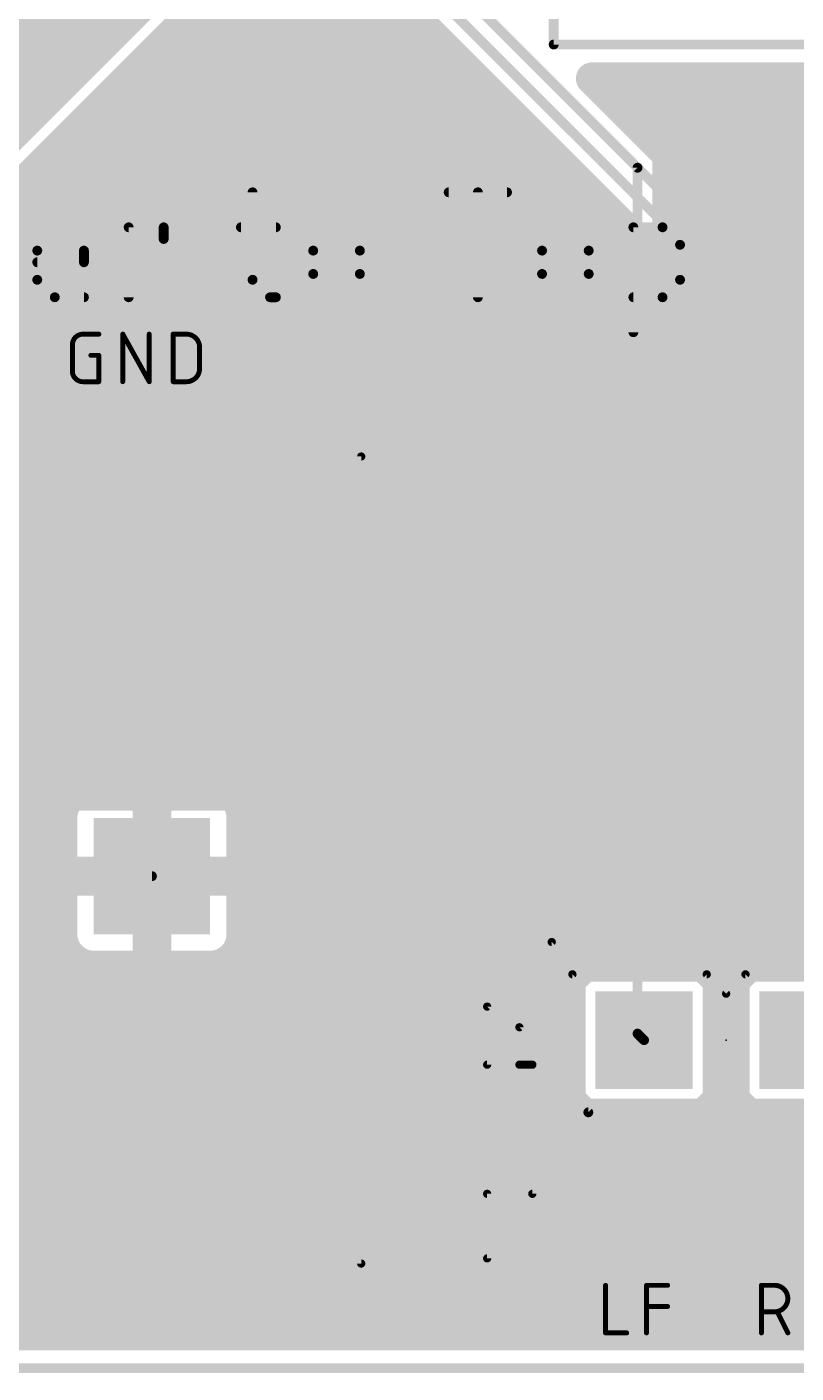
# Model space of a CAD drawing. Extents: x -50 to 50, y 0 to 88.
# Drawn here: x 15.84 to 27.75, y -0.08 to 20.77 of the extents above; entities that cross this region are included whole.
import ezdxf

# ---------------------------------------------------------------- set-up
doc = ezdxf.new("R2010")
doc.units = 0
for name, color, linetype in [('1', 12, 'CONTINUOUS'), ('16', 132, 'CONTINUOUS'), ('17', 110, 'CONTINUOUS'), ('20', 31, 'CONTINUOUS'), ('21', 253, 'CONTINUOUS'), ('23', 53, 'CONTINUOUS')]:
    doc.layers.add(name, color=color, linetype=linetype)

# ---------------------------------------------------------------- blocks, each defined once
blk = doc.blocks.new('RECT')
blk.add_solid([(-0.5, -0.5), (0.5, -0.5), (-0.5, 0.5), (0.5, 0.5)])
blk = doc.blocks.new('SQUAREP')
blk.add_solid([(-0.5, -0.5), (0.5, -0.5), (-0.5, 0.5), (0.5, 0.5)])

msp = doc.modelspace()

# ---------------------------------------------------------------- linework, layer by layer
at = {"layer": '1'}
for points, const_width in [([(19.3548, 24.0792), (27.8892, 15.5448)], 0.1524), ([(12.7, 17.9535), (17.043, 22.2965)], 3), ([(19.1566, 23.6006), (27.4106, 15.3466)], 0.5), ([(20.4216, 23.4696), (30.48, 13.4112)], 0.1524), ([(14.6024, 17.1655), (18.6558, 21.2189)], 0.5), ([(18.4369, 21), (21.7572, 21)], 0.5), ([(17.9369, 20.5), (22.2572, 20.5)], 0.5), ([(17.4369, 20), (22.7572, 20)], 0.5), ([(30.9586, 13.6094), (24.5942, 19.9738)], 0.5), ([(24.5942, 19.9738), (49.4738, 19.9738)], 0.5), ([(16.9369, 19.5), (23.2572, 19.5)], 0.5), ([(25.068, 19.5), (49.4738, 19.5)], 0.5), ([(16.4369, 19), (23.7572, 19)], 0.5), ([(25.568, 19), (49.4738, 19)], 0.5), ([(15.9369, 18.5), (24.2572, 18.5)], 0.5), ([(26.068, 18.5), (49.4738, 18.5)], 0.5), ([(15.4369, 18), (24.7572, 18)], 0.5), ([(26.568, 18), (49.4738, 18)], 0.5), ([(14.9369, 17.5), (25.2572, 17.5)], 0.5), ([(27.068, 17.5), (49.4738, 17.5)], 0.5), ([(14.6024, 17), (25.7572, 17)], 0.5), ([(27.568, 17), (49.4738, 17)], 0.5), ([(14.6024, 16.5), (26.2572, 16.5)], 0.5), ([(14.6024, 16), (26.7572, 16)], 0.5), ([(14.6024, 15.5), (27.2572, 15.5)], 0.5), ([(27.4106, 15.3466), (27.4106, 6.2364)], 0.5), ([(14.6024, 15), (27.4106, 15)], 0.5), ([(14.6024, 14.5), (27.4106, 14.5)], 0.5), ([(14.6024, 14), (27.4106, 14)], 0.5), ([(14.6024, 13.5), (27.4106, 13.5)], 0.5), ([(14.6024, 13), (27.4106, 13)], 0.5), ([(14.6024, 12.5), (27.4106, 12.5)], 0.5), ([(14.6024, 12), (27.4106, 12)], 0.5), ([(14.6024, 11.5), (27.4106, 11.5)], 0.5), ([(14.6024, 11), (27.4106, 11)], 0.5), ([(14.6024, 10.5), (27.4106, 10.5)], 0.5), ([(14.6024, 10), (27.4106, 10)], 0.5), ([(14.6024, 9.5), (27.4106, 9.5)], 0.5), ([(14.6024, 9), (16.7241, 9)], 0.5), ([(16.6855, 8.9897), (16.5705, 8.9233)], 0.5), ([(16.8136, 9.024), (16.6855, 8.9897)], 0.5), ([(17.73, 9.024), (16.8136, 9.024)], 0.5), ([(17.73, 7.67), (17.73, 9.024)], 0.5), ([(17.73, 9), (17.83, 9)], 0.5), ([(17.83, 9.024), (17.83, 7.67)], 0.5), ([(18.7464, 9.024), (17.83, 9.024)], 0.5), ([(18.8745, 8.9897), (18.7464, 9.024)], 0.5), ([(18.8359, 9), (27.4106, 9)], 0.5), ([(18.9895, 8.9233), (18.8745, 8.9897)], 0.5), ([(16.4767, 8.8295), (16.4103, 8.7145)], 0.5), ([(16.5705, 8.9233), (16.4767, 8.8295)], 0.5), ([(19.0833, 8.8295), (18.9895, 8.9233)], 0.5), ([(19.1497, 8.7145), (19.0833, 8.8295)], 0.5), ([(16.4103, 8.7145), (16.376, 8.5864)], 0.5), ([(16.376, 8.5864), (16.376, 7.67)], 0.5), ([(19.184, 8.5864), (19.1497, 8.7145)], 0.5), ([(19.184, 7.67), (19.184, 8.5864)], 0.5), ([(14.6024, 8.5), (16.376, 8.5)], 0.5), ([(17.73, 8.5), (17.83, 8.5)], 0.5), ([(19.184, 8.5), (27.4106, 8.5)], 0.5), ([(14.6024, 8), (16.376, 8)], 0.5), ([(17.73, 8), (17.83, 8)], 0.5), ([(19.184, 8), (27.4106, 8)], 0.5), ([(14.6024, 7.5), (16.376, 7.5)], 0.5), ([(16.376, 7.67), (17.73, 7.67)], 0.5), ([(17.73, 7.57), (16.376, 7.57)], 0.5), ([(16.376, 7.57), (16.376, 6.6536)], 0.5), ([(17.83, 7.67), (17.73, 7.67)], 0.5), ([(17.73, 7.67), (17.73, 7.57)], 0.5), ([(17.73, 6.216), (17.73, 7.57)], 0.5), ([(17.73, 7.57), (17.83, 7.57)], 0.5), ([(17.73, 7.5), (17.83, 7.5)], 0.5), ([(17.83, 7.57), (17.83, 7.67)], 0.5), ([(17.83, 7.67), (19.184, 7.67)], 0.5), ([(17.83, 7.57), (17.83, 6.216)], 0.5), ([(19.184, 7.57), (17.83, 7.57)], 0.5), ([(19.184, 6.6536), (19.184, 7.57)], 0.5), ([(19.184, 7.5), (27.4106, 7.5)], 0.5), ([(14.5023, 7), (16.376, 7)], 0.5), ([(17.73, 7), (17.83, 7)], 0.5), ([(19.184, 7), (27.4106, 7)], 0.5), ([(16.376, 6.6536), (16.4103, 6.5255)], 0.5), ([(19.1497, 6.5255), (19.184, 6.6536)], 0.5), ([(14.2704, 6.5), (16.425, 6.5)], 0.5), ([(16.4103, 6.5255), (16.4767, 6.4105)], 0.5), ([(17.73, 6.5), (17.83, 6.5)], 0.5), ([(19.0833, 6.4105), (19.1497, 6.5255)], 0.5), ([(19.1349, 6.5), (27.4106, 6.5)], 0.5), ([(16.4767, 6.4105), (16.5705, 6.3167)], 0.5), ([(16.5705, 6.3167), (16.6855, 6.2503)], 0.5), ([(16.6855, 6.2503), (16.8136, 6.216)], 0.5), ([(16.8136, 6.216), (17.73, 6.216)], 0.5), ([(17.83, 6.216), (18.7464, 6.216)], 0.5), ([(18.7464, 6.216), (18.8745, 6.2503)], 0.5), ([(18.8745, 6.2503), (18.9895, 6.3167)], 0.5), ([(18.9895, 6.3167), (19.0833, 6.4105)], 0.5), ([(24.4793, 6.2364), (24.2436, 6.0007)], 0.5), ([(26.3207, 6.2364), (24.4793, 6.2364)], 0.5), ([(26.5564, 6.0007), (26.3207, 6.2364)], 0.5), ([(27.0193, 6.2364), (26.7836, 6.0007)], 0.5), ([(27.4106, 6.2364), (27.0193, 6.2364)], 0.5), ([(13.7602, 6), (24.2436, 6)], 0.5), ([(24.2436, 6.0007), (24.2436, 4.1593)], 0.5), ([(26.5564, 4.1593), (26.5564, 6.0007)], 0.5), ([(26.5564, 6), (26.7836, 6)], 0.5), ([(26.7836, 6.0007), (26.7836, 4.1593)], 0.5), ([(10.7488, 5.5), (24.2436, 5.5)], 0.5), ([(26.5564, 5.5), (26.7836, 5.5)], 0.5), ([(10.2488, 5), (24.2436, 5)], 0.5), ([(26.5564, 5), (26.7836, 5)], 0.5), ([(9.7488, 4.5), (24.2436, 4.5)], 0.5), ([(26.5564, 4.5), (26.7836, 4.5)], 0.5), ([(24.2436, 4.1593), (24.4793, 3.9236)], 0.5), ([(26.3207, 3.9236), (26.5564, 4.1593)], 0.5), ([(26.7836, 4.1593), (27.0193, 3.9236)], 0.5), ([(9.2488, 4), (24.4029, 4)], 0.5), ([(24.4793, 3.9236), (26.3207, 3.9236)], 0.5), ([(26.3971, 4), (26.9429, 4)], 0.5), ([(27.0193, 3.9236), (28.8607, 3.9236)], 0.5), ([(8.7488, 3.5), (43.7423, 3.5)], 0.5), ([(8.2488, 3), (49.4738, 3)], 0.5), ([(7.7488, 2.5), (49.4738, 2.5)], 0.5), ([(-25.6326, 2), (49.4738, 2)], 0.5), ([(-49.4738, 1.5), (49.4738, 1.5)], 0.5), ([(-49.4738, 1), (49.4738, 1)], 0.5), ([(49.4738, 0.5262), (-49.4738, 0.5262)], 0.5)]:
    msp.add_lwpolyline(points, dxfattribs=dict(at, const_width=const_width))
at = {"layer": '1', "const_width": 0.25}
for points in [[(18.4369, 21.125, 1), (18.4369, 20.875)], [(21.7572, 20.875, 1), (21.7572, 21.125)], [(17.9369, 20.625, 1), (17.9369, 20.375)], [(22.2572, 20.375, 1), (22.2572, 20.625)], [(17.4369, 20.125, 1), (17.4369, 19.875)], [(22.7572, 19.875, 1), (22.7572, 20.125)], [(24.6826, 20.0622, 1), (24.5058, 19.8854)], [(24.5942, 20.0988, 1), (24.5942, 19.8488)], [(16.9369, 19.625, 1), (16.9369, 19.375)], [(23.2572, 19.375, 1), (23.2572, 19.625)], [(25.068, 19.625, 1), (25.068, 19.375)], [(16.4369, 19.125, 1), (16.4369, 18.875)], [(23.7572, 18.875, 1), (23.7572, 19.125)], [(25.568, 19.125, 1), (25.568, 18.875)], [(15.9369, 18.625, 1), (15.9369, 18.375)], [(24.2572, 18.375, 1), (24.2572, 18.625)], [(26.068, 18.625, 1), (26.068, 18.375)], [(24.7572, 17.875, 1), (24.7572, 18.125)], [(26.568, 18.125, 1), (26.568, 17.875)], [(25.2572, 17.375, 1), (25.2572, 17.625)], [(27.068, 17.625, 1), (27.068, 17.375)], [(25.7572, 16.875, 1), (25.7572, 17.125)], [(27.568, 17.125, 1), (27.568, 16.875)], [(26.2572, 16.375, 1), (26.2572, 16.625)], [(26.7572, 15.875, 1), (26.7572, 16.125)], [(27.2572, 15.375, 1), (27.2572, 15.625)], [(27.5356, 15.3466, 1), (27.2856, 15.3466)], [(27.3222, 15.2582, 1), (27.499, 15.4349)], [(27.4106, 14.875, 1), (27.4106, 15.125)], [(27.4106, 14.375, 1), (27.4106, 14.625)], [(27.4106, 13.875, 1), (27.4106, 14.125)], [(27.4106, 13.375, 1), (27.4106, 13.625)], [(27.4106, 12.875, 1), (27.4106, 13.125)], [(27.4106, 12.375, 1), (27.4106, 12.625)], [(27.4106, 11.875, 1), (27.4106, 12.125)], [(27.4106, 11.375, 1), (27.4106, 11.625)], [(27.4106, 10.875, 1), (27.4106, 11.125)], [(27.4106, 10.375, 1), (27.4106, 10.625)], [(27.4106, 9.875, 1), (27.4106, 10.125)], [(27.4106, 9.375, 1), (27.4106, 9.625)], [(16.6531, 9.1104, 1), (16.7178, 8.8689)], [(16.748, 8.8814, 1), (16.623, 9.0979)], [(16.8136, 9.149, 1), (16.8136, 8.899)], [(16.7241, 8.875, 1), (16.7241, 9.125)], [(16.846, 8.9033, 1), (16.7813, 9.1447)], [(17.855, 9.024, 1), (17.605, 9.024)], [(17.73, 9.125, 1), (17.73, 8.875)], [(17.955, 9.024, 1), (17.705, 9.024)], [(17.83, 9.149, 1), (17.83, 8.899)], [(17.73, 8.899, 1), (17.73, 9.149)], [(17.83, 8.875, 1), (17.83, 9.125)], [(18.7787, 9.1447, 1), (18.714, 8.9033)], [(18.8359, 9.125, 1), (18.8359, 8.875)], [(18.7464, 8.899, 1), (18.7464, 9.149)], [(18.937, 9.0979, 1), (18.812, 8.8814)], [(18.8422, 8.8689, 1), (18.9069, 9.1104)], [(27.4106, 8.875, 1), (27.4106, 9.125)], [(16.3883, 8.9179, 1), (16.5651, 8.7411)], [(16.585, 8.767, 1), (16.3684, 8.892)], [(16.508, 9.0316, 1), (16.633, 8.815)], [(16.6589, 8.8349, 1), (16.4821, 9.0117)], [(19.0779, 9.0117, 1), (18.9011, 8.8349)], [(18.927, 8.815, 1), (19.052, 9.0316)], [(19.1916, 8.892, 1), (18.975, 8.767)], [(18.9949, 8.7411, 1), (19.1717, 8.9179)], [(16.501, 8.5864, 1), (16.251, 8.5864)], [(16.3021, 8.777, 1), (16.5186, 8.652)], [(16.5311, 8.6822, 1), (16.2896, 8.7469)], [(19.2704, 8.7469, 1), (19.0289, 8.6822)], [(19.0414, 8.652, 1), (19.2579, 8.777)], [(19.309, 8.5864, 1), (19.059, 8.5864)], [(16.2553, 8.6187, 1), (16.4967, 8.554)], [(16.376, 8.375, 1), (16.376, 8.625)], [(17.73, 8.625, 1), (17.73, 8.375)], [(17.83, 8.375, 1), (17.83, 8.625)], [(19.184, 8.625, 1), (19.184, 8.375)], [(19.0633, 8.554, 1), (19.3047, 8.6187)], [(27.4106, 8.375, 1), (27.4106, 8.625)], [(16.376, 7.875, 1), (16.376, 8.125)], [(17.73, 8.125, 1), (17.73, 7.875)], [(17.83, 7.875, 1), (17.83, 8.125)], [(19.184, 8.125, 1), (19.184, 7.875)], [(27.4106, 7.875, 1), (27.4106, 8.125)], [(16.376, 7.795, 1), (16.376, 7.545)], [(16.376, 7.695, 1), (16.376, 7.445)], [(16.501, 7.57, 1), (16.251, 7.57)], [(16.251, 7.67, 1), (16.501, 7.67)], [(16.376, 7.375, 1), (16.376, 7.625)], [(17.73, 7.795, 1), (17.73, 7.545)], [(17.855, 7.67, 1), (17.605, 7.67)], [(17.855, 7.57, 1), (17.605, 7.57)], [(17.73, 7.695, 1), (17.73, 7.445)], [(17.605, 7.67, 1), (17.855, 7.67)], [(17.73, 7.625, 1), (17.73, 7.375)], [(17.955, 7.67, 1), (17.705, 7.67)], [(17.83, 7.795, 1), (17.83, 7.545)], [(17.955, 7.57, 1), (17.705, 7.57)], [(17.83, 7.695, 1), (17.83, 7.445)], [(17.705, 7.67, 1), (17.955, 7.67)], [(17.73, 7.545, 1), (17.73, 7.795)], [(17.73, 7.445, 1), (17.73, 7.695)], [(17.83, 7.545, 1), (17.83, 7.795)], [(17.83, 7.445, 1), (17.83, 7.695)], [(17.83, 7.375, 1), (17.83, 7.625)], [(19.309, 7.57, 1), (19.059, 7.57)], [(19.059, 7.67, 1), (19.309, 7.67)], [(19.184, 7.625, 1), (19.184, 7.375)], [(19.184, 7.545, 1), (19.184, 7.795)], [(19.184, 7.445, 1), (19.184, 7.695)], [(27.4106, 7.375, 1), (27.4106, 7.625)], [(17.605, 7.57, 1), (17.855, 7.57)], [(17.705, 7.57, 1), (17.955, 7.57)], [(16.376, 6.875, 1), (16.376, 7.125)], [(17.73, 7.125, 1), (17.73, 6.875)], [(17.83, 6.875, 1), (17.83, 7.125)], [(19.184, 7.125, 1), (19.184, 6.875)], [(27.4106, 6.875, 1), (27.4106, 7.125)], [(16.4967, 6.686, 1), (16.2553, 6.6213)], [(19.3047, 6.6213, 1), (19.0633, 6.686)], [(16.251, 6.6536, 1), (16.501, 6.6536)], [(16.5186, 6.588, 1), (16.3021, 6.463)], [(16.2896, 6.4931, 1), (16.5311, 6.5578)], [(16.425, 6.375, 1), (16.425, 6.625)], [(17.73, 6.625, 1), (17.73, 6.375)], [(17.83, 6.375, 1), (17.83, 6.625)], [(19.1349, 6.625, 1), (19.1349, 6.375)], [(19.0289, 6.5578, 1), (19.2704, 6.4931)], [(19.2579, 6.463, 1), (19.0414, 6.588)], [(19.059, 6.6536, 1), (19.309, 6.6536)], [(27.4106, 6.375, 1), (27.4106, 6.625)], [(16.5651, 6.4989, 1), (16.3883, 6.3221)], [(16.3684, 6.348, 1), (16.585, 6.473)], [(16.633, 6.425, 1), (16.508, 6.2084)], [(16.4821, 6.2283, 1), (16.6589, 6.4051)], [(16.7178, 6.3711, 1), (16.6531, 6.1296)], [(16.623, 6.1421, 1), (16.748, 6.3586)], [(16.8136, 6.341, 1), (16.8136, 6.091)], [(17.83, 6.341, 1), (17.83, 6.091)], [(17.73, 6.091, 1), (17.73, 6.341)], [(18.7464, 6.091, 1), (18.7464, 6.341)], [(18.812, 6.3586, 1), (18.937, 6.1421)], [(18.9069, 6.1296, 1), (18.8422, 6.3711)], [(18.9011, 6.4051, 1), (19.0779, 6.2283)], [(19.052, 6.2084, 1), (18.927, 6.425)], [(18.975, 6.473, 1), (19.1916, 6.348)], [(19.1717, 6.3221, 1), (18.9949, 6.4989)], [(24.4793, 6.3614, 1), (24.4793, 6.1114)], [(24.5677, 6.148, 1), (24.3909, 6.3248)], [(26.4091, 6.3248, 1), (26.2323, 6.148)], [(26.3207, 6.1114, 1), (26.3207, 6.3614)], [(27.0193, 6.3614, 1), (27.0193, 6.1114)], [(27.1077, 6.148, 1), (26.9309, 6.3248)], [(27.4106, 6.1114, 1), (27.4106, 6.3614)], [(16.7813, 6.0953, 1), (16.846, 6.3367)], [(17.605, 6.216, 1), (17.855, 6.216)], [(17.705, 6.216, 1), (17.955, 6.216)], [(18.714, 6.3367, 1), (18.7787, 6.0953)], [(27.2856, 6.2364, 1), (27.5356, 6.2364)], [(24.3686, 6.0007, 1), (24.1186, 6.0007)], [(24.1552, 6.0891, 1), (24.332, 5.9123)], [(24.2436, 5.875, 1), (24.2436, 6.125)], [(26.6814, 6.0007, 1), (26.4314, 6.0007)], [(26.5564, 6.125, 1), (26.5564, 5.875)], [(26.468, 5.9123, 1), (26.6448, 6.0891)], [(26.9086, 6.0007, 1), (26.6586, 6.0007)], [(26.6952, 6.0891, 1), (26.872, 5.9123)], [(26.7836, 5.875, 1), (26.7836, 6.125)], [(24.2436, 5.375, 1), (24.2436, 5.625)], [(26.5564, 5.625, 1), (26.5564, 5.375)], [(26.7836, 5.375, 1), (26.7836, 5.625)], [(24.2436, 4.875, 1), (24.2436, 5.125)], [(26.5564, 5.125, 1), (26.5564, 4.875)], [(26.7836, 4.875, 1), (26.7836, 5.125)], [(24.2436, 4.375, 1), (24.2436, 4.625)], [(26.5564, 4.625, 1), (26.5564, 4.375)], [(26.7836, 4.375, 1), (26.7836, 4.625)], [(24.332, 4.2477, 1), (24.1552, 4.0709)], [(26.6448, 4.0709, 1), (26.468, 4.2477)], [(26.872, 4.2477, 1), (26.6952, 4.0709)], [(24.1186, 4.1593, 1), (24.3686, 4.1593)], [(24.4793, 4.0486, 1), (24.4793, 3.7986)], [(24.4029, 3.875, 1), (24.4029, 4.125)], [(26.3971, 4.125, 1), (26.3971, 3.875)], [(26.3207, 3.7986, 1), (26.3207, 4.0486)], [(26.4314, 4.1593, 1), (26.6814, 4.1593)], [(26.6586, 4.1593, 1), (26.9086, 4.1593)], [(27.0193, 4.0486, 1), (27.0193, 3.7986)], [(26.9429, 3.875, 1), (26.9429, 4.125)], [(24.3909, 3.8352, 1), (24.5677, 4.012)], [(26.2323, 4.012, 1), (26.4091, 3.8352)], [(26.9309, 3.8352, 1), (27.1077, 4.012)]]:
    msp.add_lwpolyline(points, format="xyb", dxfattribs=at)
at = {"layer": '16'}
for points, const_width in [([(16.002, 27.8892), (25.2984, 18.5928)], 0.1524), ([(25.777, 18.791), (24.5942, 19.9738)], 0.5), ([(24.5942, 19.9738), (49.4738, 19.9738)], 0.5), ([(25.068, 19.5), (49.4738, 19.5)], 0.5), ([(25.568, 19), (49.4738, 19)], 0.5), ([(25.777, 6.2364), (25.777, 18.791)], 0.5), ([(25.2984, 18.5928), (25.2984, 5.1816)], 0.1524), ([(25.777, 18.5), (49.4738, 18.5)], 0.5), ([(25.777, 18), (49.4738, 18)], 0.5), ([(25.777, 17.5), (49.4738, 17.5)], 0.5), ([(25.777, 17), (49.4738, 17)], 0.5), ([(25.777, 16.5), (49.4738, 16.5)], 0.5), ([(25.777, 16), (49.4738, 16)], 0.5), ([(25.777, 15.5), (49.4738, 15.5)], 0.5), ([(25.777, 15), (49.4738, 15)], 0.5), ([(25.777, 14.5), (49.4738, 14.5)], 0.5), ([(25.777, 14), (49.4738, 14)], 0.5), ([(25.777, 13.5), (49.4738, 13.5)], 0.5), ([(25.777, 13), (49.4738, 13)], 0.5), ([(15.6972, 12.8016), (24.5364, 3.9624)], 0.1524), ([(25.777, 12.5), (49.4738, 12.5)], 0.5), ([(15.499, 12.323), (18.8169, 9.0051)], 0.5), ([(5.883, 12), (15.822, 12)], 0.5), ([(25.777, 12), (49.4738, 12)], 0.5), ([(-26.1914, 11.5), (16.322, 11.5)], 0.5), ([(25.777, 11.5), (49.4738, 11.5)], 0.5), ([(-26.1914, 11), (16.822, 11)], 0.5), ([(25.777, 11), (49.4738, 11)], 0.5), ([(-26.1914, 10.5), (17.322, 10.5)], 0.5), ([(25.777, 10.5), (49.4738, 10.5)], 0.5), ([(-26.1914, 10), (17.822, 10)], 0.5), ([(25.777, 10), (49.4738, 10)], 0.5), ([(-26.1914, 9.5), (18.322, 9.5)], 0.5), ([(25.777, 9.5), (49.4738, 9.5)], 0.5), ([(-11.6441, 9), (16.7241, 9)], 0.5), ([(16.6855, 8.9897), (16.5705, 8.9233)], 0.5), ([(16.8136, 9.024), (16.6855, 8.9897)], 0.5), ([(17.73, 9.024), (16.8136, 9.024)], 0.5), ([(17.73, 7.67), (17.73, 9.024)], 0.5), ([(17.73, 9), (17.83, 9)], 0.5), ([(18.7464, 9.024), (17.83, 9.024)], 0.5), ([(17.83, 9.024), (17.83, 7.67)], 0.5), ([(18.8169, 9.0051), (18.7464, 9.024)], 0.5), ([(25.777, 9), (49.4738, 9)], 0.5), ([(16.4767, 8.8295), (16.4103, 8.7145)], 0.5), ([(16.5705, 8.9233), (16.4767, 8.8295)], 0.5), ([(16.4103, 8.7145), (16.376, 8.5864)], 0.5), ([(16.376, 8.5864), (16.376, 7.67)], 0.5), ([(19.184, 8.5864), (19.1651, 8.6569)], 0.5), ([(19.1651, 8.6569), (24.3382, 3.4838)], 0.5), ([(19.184, 7.67), (19.184, 8.5864)], 0.5), ([(14.0024, 8.5), (16.376, 8.5)], 0.5), ([(17.73, 8.5), (17.83, 8.5)], 0.5), ([(19.184, 8.5), (19.322, 8.5)], 0.5), ([(25.777, 8.5), (49.4738, 8.5)], 0.5), ([(14.0024, 8), (16.376, 8)], 0.5), ([(17.73, 8), (17.83, 8)], 0.5), ([(19.184, 8), (19.822, 8)], 0.5), ([(25.777, 8), (49.4738, 8)], 0.5), ([(14.0024, 7.5), (16.376, 7.5)], 0.5), ([(16.376, 7.67), (17.73, 7.67)], 0.5), ([(17.73, 7.57), (16.376, 7.57)], 0.5), ([(16.376, 7.57), (16.376, 6.6536)], 0.5), ([(17.83, 7.67), (17.73, 7.67)], 0.5), ([(17.73, 7.67), (17.73, 7.57)], 0.5), ([(17.73, 6.216), (17.73, 7.57)], 0.5), ([(17.73, 7.57), (17.83, 7.57)], 0.5), ([(17.73, 7.5), (17.83, 7.5)], 0.5), ([(17.83, 7.57), (17.83, 7.67)], 0.5), ([(17.83, 7.67), (19.184, 7.67)], 0.5), ([(17.83, 7.57), (17.83, 6.216)], 0.5), ([(19.184, 7.57), (17.83, 7.57)], 0.5), ([(19.184, 6.6536), (19.184, 7.57)], 0.5), ([(19.184, 7.5), (20.322, 7.5)], 0.5), ([(25.777, 7.5), (49.4738, 7.5)], 0.5), ([(14.9352, 7.62), (17.78, 7.62)], 0.1524), ([(14.0024, 7), (16.376, 7)], 0.5), ([(17.73, 7), (17.83, 7)], 0.5), ([(19.184, 7), (20.822, 7)], 0.5), ([(25.777, 7), (49.4738, 7)], 0.5), ([(16.376, 6.6536), (16.4103, 6.5255)], 0.5), ([(19.1497, 6.5255), (19.184, 6.6536)], 0.5), ([(13.9491, 6.5), (16.425, 6.5)], 0.5), ([(16.4103, 6.5255), (16.4767, 6.4105)], 0.5), ([(17.73, 6.5), (17.83, 6.5)], 0.5), ([(19.0833, 6.4105), (19.1497, 6.5255)], 0.5), ([(19.1349, 6.5), (21.322, 6.5)], 0.5), ([(25.777, 6.5), (43.7423, 6.5)], 0.5), ([(16.4767, 6.4105), (16.5705, 6.3167)], 0.5), ([(16.5705, 6.3167), (16.6855, 6.2503)], 0.5), ([(16.6855, 6.2503), (16.8136, 6.216)], 0.5), ([(16.8136, 6.216), (17.73, 6.216)], 0.5), ([(17.83, 6.216), (18.7464, 6.216)], 0.5), ([(18.7464, 6.216), (18.8745, 6.2503)], 0.5), ([(18.8745, 6.2503), (18.9895, 6.3167)], 0.5), ([(18.9895, 6.3167), (19.0833, 6.4105)], 0.5), ([(26.3207, 6.2364), (25.777, 6.2364)], 0.5), ([(26.5564, 6.0007), (26.3207, 6.2364)], 0.5), ([(27.0193, 6.2364), (26.7836, 6.0007)], 0.5), ([(28.8607, 6.2364), (27.0193, 6.2364)], 0.5), ([(-23.0776, 6), (21.822, 6)], 0.5), ([(26.5564, 4.441), (26.5564, 6.0007)], 0.5), ([(26.5564, 6), (26.7836, 6)], 0.5), ([(26.7836, 6.0007), (26.7836, 4.441)], 0.5), ([(-22.991, 5.5), (22.322, 5.5)], 0.5), ([(26.5564, 5.5), (26.7836, 5.5)], 0.5), ([(0.4085, 5), (22.822, 5)], 0.5), ([(25.2984, 5.1816), (25.4, 5.08)], 0.1524), ([(26.5564, 5), (26.7836, 5)], 0.5), ([(3.4454, 4.5), (23.322, 4.5)], 0.5), ([(26.5564, 4.5), (26.7836, 4.5)], 0.5), ([(26.7836, 4.441), (26.5564, 4.441)], 0.5), ([(3.6564, 4), (23.822, 4)], 0.5), ([(24.5364, 3.9624), (31.242, 3.9624)], 0.1524), ([(3.6233, 3.5), (24.322, 3.5)], 0.5), ([(24.3382, 3.4838), (31.4402, 3.4838)], 0.5), ([(3.3254, 3), (49.4738, 3)], 0.5), ([(-25.6326, 2.5), (49.4738, 2.5)], 0.5), ([(-25.6326, 2), (49.4738, 2)], 0.5), ([(-49.4738, 1.5), (49.4738, 1.5)], 0.5), ([(-49.4738, 1), (49.4738, 1)], 0.5), ([(49.4738, 0.5262), (-49.4738, 0.5262)], 0.5)]:
    msp.add_lwpolyline(points, dxfattribs=dict(at, const_width=const_width))
for points, const_width in [([(24.6826, 20.0622, 1), (24.5058, 19.8854)], 0.25), ([(24.5942, 20.0988, 1), (24.5942, 19.8488)], 0.25), ([(25.068, 19.625, 1), (25.068, 19.375)], 0.25), ([(25.568, 19.125, 1), (25.568, 18.875)], 0.25), ([(25.902, 18.791, 1), (25.652, 18.791)], 0.25), ([(25.6886, 18.7027, 1), (25.8654, 18.8794)], 0.25), ([(25.3365, 18.5928, 1), (25.2603, 18.5928)], 0.0762), ([(25.2715, 18.5659, 1), (25.3253, 18.6197)], 0.0762), ([(25.777, 18.625, 1), (25.777, 18.375)], 0.25), ([(25.777, 18.125, 1), (25.777, 17.875)], 0.25), ([(25.777, 17.625, 1), (25.777, 17.375)], 0.25), ([(25.777, 17.125, 1), (25.777, 16.875)], 0.25), ([(25.777, 16.625, 1), (25.777, 16.375)], 0.25), ([(25.777, 16.125, 1), (25.777, 15.875)], 0.25), ([(25.777, 15.625, 1), (25.777, 15.375)], 0.25), ([(25.777, 15.125, 1), (25.777, 14.875)], 0.25), ([(25.777, 14.625, 1), (25.777, 14.375)], 0.25), ([(25.777, 14.125, 1), (25.777, 13.875)], 0.25), ([(25.777, 13.625, 1), (25.777, 13.375)], 0.25), ([(25.777, 13.125, 1), (25.777, 12.875)], 0.25), ([(25.777, 12.625, 1), (25.777, 12.375)], 0.25), ([(15.822, 11.875, 1), (15.822, 12.125)], 0.25), ([(25.777, 12.125, 1), (25.777, 11.875)], 0.25), ([(16.322, 11.375, 1), (16.322, 11.625)], 0.25), ([(25.777, 11.625, 1), (25.777, 11.375)], 0.25), ([(16.822, 10.875, 1), (16.822, 11.125)], 0.25), ([(25.777, 11.125, 1), (25.777, 10.875)], 0.25), ([(17.322, 10.375, 1), (17.322, 10.625)], 0.25), ([(25.777, 10.625, 1), (25.777, 10.375)], 0.25), ([(17.822, 9.875, 1), (17.822, 10.125)], 0.25), ([(25.777, 10.125, 1), (25.777, 9.875)], 0.25), ([(18.322, 9.375, 1), (18.322, 9.625)], 0.25), ([(25.777, 9.625, 1), (25.777, 9.375)], 0.25), ([(16.6531, 9.1104, 1), (16.7178, 8.8689)], 0.25), ([(16.748, 8.8814, 1), (16.623, 9.0979)], 0.25), ([(16.8136, 9.149, 1), (16.8136, 8.899)], 0.25), ([(16.7241, 8.875, 1), (16.7241, 9.125)], 0.25), ([(16.846, 8.9033, 1), (16.7813, 9.1447)], 0.25), ([(17.855, 9.024, 1), (17.605, 9.024)], 0.25), ([(17.73, 9.125, 1), (17.73, 8.875)], 0.25), ([(17.83, 9.149, 1), (17.83, 8.899)], 0.25), ([(17.955, 9.024, 1), (17.705, 9.024)], 0.25), ([(17.73, 8.899, 1), (17.73, 9.149)], 0.25), ([(17.83, 8.875, 1), (17.83, 9.125)], 0.25), ([(18.7787, 9.1447, 1), (18.714, 8.9033)], 0.25), ([(18.7285, 8.9167, 1), (18.9052, 9.0935)], 0.25), ([(18.7464, 8.899, 1), (18.7464, 9.149)], 0.25), ([(18.7845, 8.8844, 1), (18.8492, 9.1258)], 0.25), ([(25.777, 9.125, 1), (25.777, 8.875)], 0.25), ([(16.3883, 8.9179, 1), (16.5651, 8.7411)], 0.25), ([(16.585, 8.767, 1), (16.3684, 8.892)], 0.25), ([(16.508, 9.0316, 1), (16.633, 8.815)], 0.25), ([(16.6589, 8.8349, 1), (16.4821, 9.0117)], 0.25), ([(16.501, 8.5864, 1), (16.251, 8.5864)], 0.25), ([(16.3021, 8.777, 1), (16.5186, 8.652)], 0.25), ([(16.5311, 8.6822, 1), (16.2896, 8.7469)], 0.25), ([(19.2858, 8.6892, 1), (19.0444, 8.6245)], 0.25), ([(19.2535, 8.7452, 1), (19.0767, 8.5685)], 0.25), ([(19.309, 8.5864, 1), (19.059, 8.5864)], 0.25), ([(16.2553, 8.6187, 1), (16.4967, 8.554)], 0.25), ([(16.376, 8.375, 1), (16.376, 8.625)], 0.25), ([(17.73, 8.625, 1), (17.73, 8.375)], 0.25), ([(17.83, 8.375, 1), (17.83, 8.625)], 0.25), ([(19.184, 8.625, 1), (19.184, 8.375)], 0.25), ([(19.0633, 8.554, 1), (19.3047, 8.6187)], 0.25), ([(19.322, 8.375, 1), (19.322, 8.625)], 0.25), ([(25.777, 8.625, 1), (25.777, 8.375)], 0.25), ([(16.376, 7.875, 1), (16.376, 8.125)], 0.25), ([(17.73, 8.125, 1), (17.73, 7.875)], 0.25), ([(17.83, 7.875, 1), (17.83, 8.125)], 0.25), ([(19.184, 8.125, 1), (19.184, 7.875)], 0.25), ([(19.822, 7.875, 1), (19.822, 8.125)], 0.25), ([(25.777, 8.125, 1), (25.777, 7.875)], 0.25), ([(16.376, 7.795, 1), (16.376, 7.545)], 0.25), ([(16.376, 7.695, 1), (16.376, 7.445)], 0.25), ([(16.501, 7.57, 1), (16.251, 7.57)], 0.25), ([(16.251, 7.67, 1), (16.501, 7.67)], 0.25), ([(16.376, 7.375, 1), (16.376, 7.625)], 0.25), ([(17.73, 7.795, 1), (17.73, 7.545)], 0.25), ([(17.855, 7.67, 1), (17.605, 7.67)], 0.25), ([(17.855, 7.57, 1), (17.605, 7.57)], 0.25), ([(17.73, 7.695, 1), (17.73, 7.445)], 0.25), ([(17.605, 7.67, 1), (17.855, 7.67)], 0.25), ([(17.73, 7.625, 1), (17.73, 7.375)], 0.25), ([(17.955, 7.67, 1), (17.705, 7.67)], 0.25), ([(17.83, 7.795, 1), (17.83, 7.545)], 0.25), ([(17.955, 7.57, 1), (17.705, 7.57)], 0.25), ([(17.83, 7.695, 1), (17.83, 7.445)], 0.25), ([(17.705, 7.67, 1), (17.955, 7.67)], 0.25), ([(17.73, 7.545, 1), (17.73, 7.795)], 0.25), ([(17.73, 7.445, 1), (17.73, 7.695)], 0.25), ([(17.83, 7.545, 1), (17.83, 7.795)], 0.25), ([(17.83, 7.445, 1), (17.83, 7.695)], 0.25), ([(17.83, 7.375, 1), (17.83, 7.625)], 0.25), ([(19.309, 7.57, 1), (19.059, 7.57)], 0.25), ([(19.059, 7.67, 1), (19.309, 7.67)], 0.25), ([(19.184, 7.625, 1), (19.184, 7.375)], 0.25), ([(19.184, 7.545, 1), (19.184, 7.795)], 0.25), ([(19.184, 7.445, 1), (19.184, 7.695)], 0.25), ([(20.322, 7.375, 1), (20.322, 7.625)], 0.25), ([(25.777, 7.625, 1), (25.777, 7.375)], 0.25), ([(17.605, 7.57, 1), (17.855, 7.57)], 0.25), ([(17.705, 7.57, 1), (17.955, 7.57)], 0.25), ([(17.78, 7.5819, 1), (17.78, 7.6581)], 0.0762), ([(16.376, 6.875, 1), (16.376, 7.125)], 0.25), ([(17.73, 7.125, 1), (17.73, 6.875)], 0.25), ([(17.83, 6.875, 1), (17.83, 7.125)], 0.25), ([(19.184, 7.125, 1), (19.184, 6.875)], 0.25), ([(20.822, 6.875, 1), (20.822, 7.125)], 0.25), ([(25.777, 7.125, 1), (25.777, 6.875)], 0.25), ([(16.4967, 6.686, 1), (16.2553, 6.6213)], 0.25), ([(19.3047, 6.6213, 1), (19.0633, 6.686)], 0.25), ([(16.251, 6.6536, 1), (16.501, 6.6536)], 0.25), ([(16.5186, 6.588, 1), (16.3021, 6.463)], 0.25), ([(16.2896, 6.4931, 1), (16.5311, 6.5578)], 0.25), ([(16.425, 6.375, 1), (16.425, 6.625)], 0.25), ([(17.73, 6.625, 1), (17.73, 6.375)], 0.25), ([(17.83, 6.375, 1), (17.83, 6.625)], 0.25), ([(19.1349, 6.625, 1), (19.1349, 6.375)], 0.25), ([(19.0289, 6.5578, 1), (19.2704, 6.4931)], 0.25), ([(19.2579, 6.463, 1), (19.0414, 6.588)], 0.25), ([(19.059, 6.6536, 1), (19.309, 6.6536)], 0.25), ([(21.322, 6.375, 1), (21.322, 6.625)], 0.25), ([(25.777, 6.625, 1), (25.777, 6.375)], 0.25), ([(16.5651, 6.4989, 1), (16.3883, 6.3221)], 0.25), ([(16.3684, 6.348, 1), (16.585, 6.473)], 0.25), ([(16.633, 6.425, 1), (16.508, 6.2084)], 0.25), ([(16.4821, 6.2283, 1), (16.6589, 6.4051)], 0.25), ([(16.7178, 6.3711, 1), (16.6531, 6.1296)], 0.25), ([(16.623, 6.1421, 1), (16.748, 6.3586)], 0.25), ([(16.8136, 6.341, 1), (16.8136, 6.091)], 0.25), ([(17.83, 6.341, 1), (17.83, 6.091)], 0.25), ([(17.73, 6.091, 1), (17.73, 6.341)], 0.25), ([(18.7464, 6.091, 1), (18.7464, 6.341)], 0.25), ([(18.812, 6.3586, 1), (18.937, 6.1421)], 0.25), ([(18.9069, 6.1296, 1), (18.8422, 6.3711)], 0.25), ([(18.9011, 6.4051, 1), (19.0779, 6.2283)], 0.25), ([(19.052, 6.2084, 1), (18.927, 6.425)], 0.25), ([(18.975, 6.473, 1), (19.1916, 6.348)], 0.25), ([(19.1717, 6.3221, 1), (18.9949, 6.4989)], 0.25), ([(25.777, 6.3614, 1), (25.777, 6.1114)], 0.25), ([(26.4091, 6.3248, 1), (26.2323, 6.148)], 0.25), ([(26.3207, 6.1114, 1), (26.3207, 6.3614)], 0.25), ([(27.0193, 6.3614, 1), (27.0193, 6.1114)], 0.25), ([(27.1077, 6.148, 1), (26.9309, 6.3248)], 0.25), ([(16.7813, 6.0953, 1), (16.846, 6.3367)], 0.25), ([(17.605, 6.216, 1), (17.855, 6.216)], 0.25), ([(17.705, 6.216, 1), (17.955, 6.216)], 0.25), ([(18.714, 6.3367, 1), (18.7787, 6.0953)], 0.25), ([(25.652, 6.2364, 1), (25.902, 6.2364)], 0.25), ([(21.822, 5.875, 1), (21.822, 6.125)], 0.25), ([(26.6814, 6.0007, 1), (26.4314, 6.0007)], 0.25), ([(26.5564, 6.125, 1), (26.5564, 5.875)], 0.25), ([(26.468, 5.9123, 1), (26.6448, 6.0891)], 0.25), ([(26.9086, 6.0007, 1), (26.6586, 6.0007)], 0.25), ([(26.6952, 6.0891, 1), (26.872, 5.9123)], 0.25), ([(26.7836, 5.875, 1), (26.7836, 6.125)], 0.25), ([(22.322, 5.375, 1), (22.322, 5.625)], 0.25), ([(26.5564, 5.625, 1), (26.5564, 5.375)], 0.25), ([(26.7836, 5.375, 1), (26.7836, 5.625)], 0.25), ([(22.822, 4.875, 1), (22.822, 5.125)], 0.25), ([(25.2603, 5.1816, 1), (25.3365, 5.1816)], 0.0762), ([(25.3253, 5.2085, 1), (25.2715, 5.1547)], 0.0762), ([(26.5564, 5.125, 1), (26.5564, 4.875)], 0.25), ([(26.7836, 4.875, 1), (26.7836, 5.125)], 0.25), ([(25.3731, 5.0531, 1), (25.4269, 5.1069)], 0.0762), ([(23.322, 4.375, 1), (23.322, 4.625)], 0.25), ([(26.5564, 4.625, 1), (26.5564, 4.375)], 0.25), ([(26.5564, 4.566, 1), (26.5564, 4.316)], 0.25), ([(26.7836, 4.375, 1), (26.7836, 4.625)], 0.25), ([(26.7836, 4.316, 1), (26.7836, 4.566)], 0.25), ([(26.4314, 4.441, 1), (26.6814, 4.441)], 0.25), ([(26.6586, 4.441, 1), (26.9086, 4.441)], 0.25), ([(23.822, 3.875, 1), (23.822, 4.125)], 0.25), ([(24.5364, 4.0005, 1), (24.5364, 3.9243)], 0.0762), ([(24.5095, 3.9355, 1), (24.5633, 3.9893)], 0.0762), ([(24.3382, 3.6088, 1), (24.3382, 3.3588)], 0.25), ([(24.2498, 3.3954, 1), (24.4265, 3.5722)], 0.25), ([(24.322, 3.375, 1), (24.322, 3.625)], 0.25)]:
    msp.add_lwpolyline(points, format="xyb", dxfattribs=dict(at, const_width=const_width))
at = {"layer": '20', "const_width": 0.1524}
for points in [[(24, 20.5), (24, 65.5)], [(50, 20.5), (24, 20.5)], [(-50, 0), (50, 0)]]:
    msp.add_lwpolyline(points, dxfattribs=at)
at = {"layer": '20', "const_width": 0.0762}
for points in [[(24, 20.5381, 1), (24, 20.4619)], [(23.9619, 20.5, 1), (24.0381, 20.5)]]:
    msp.add_lwpolyline(points, format="xyb", dxfattribs=at)
at = {"layer": '21'}
for points, const_width in [([(19.3377, 18.2118), (19.3377, 16.8571)], 0.1524), ([(22.3749, 18.2118), (23.278, 18.2118)], 0.1524), ([(22.8264, 16.5862), (22.8264, 18.2118)], 0.1524), ([(17.4196, 16.5862), (17.4196, 17.6699)], 0.1524), ([(17.4196, 17.6699), (17.9614, 17.6699)], 0.1524), ([(17.9614, 17.6699), (17.9614, 17.4893)], 0.1524), ([(19.1571, 17.6699), (19.699, 17.6699)], 0.1524), ([(25.234, 16.0443), (25.234, 17.6699)], 0.1524), ([(25.234, 17.6699), (25.6856, 17.6699)], 0.1524), ([(16.0043, 16.8571), (16.0043, 17.3087)], 0.1524), ([(16.7267, 17.3087), (16.7267, 17.1281)], 0.1524), ([(20.2768, 16.9474), (20.2768, 17.3087)], 0.1524), ([(20.9993, 17.3087), (20.9993, 16.9474)], 0.1524), ([(23.8199, 16.9474), (23.8199, 17.3087)], 0.1524), ([(24.5424, 17.3087), (24.5424, 16.9474)], 0.1524), ([(25.9565, 17.399), (25.9565, 16.8571)], 0.1524), ([(16.7267, 17.1281), (16.0043, 17.1281)], 0.1524), ([(16.7267, 16.5862), (16.2752, 16.5862)], 0.1524), ([(19.6086, 16.5862), (19.699, 16.5862)], 0.1524), ([(25.6856, 16.5862), (25.234, 16.5862)], 0.1524), ([(16.5481, 15.4418), (16.5481, 15.851)], 0.0762), ([(16.7118, 16.0147), (16.9573, 16.0147)], 0.0762), ([(17.3284, 15.2781), (17.3284, 16.0147)], 0.0762), ([(17.3284, 16.0147), (17.7376, 15.2781)], 0.0762), ([(17.7376, 15.2781), (17.7376, 16.0147)], 0.0762), ([(18.1087, 15.2781), (18.1087, 16.0147)], 0.0762), ([(18.1087, 16.0147), (18.3133, 16.0147)], 0.0762), ([(18.5179, 15.8101), (18.5179, 15.4827)], 0.0762), ([(16.8346, 15.6873), (16.9573, 15.6873)], 0.0762), ([(16.9573, 15.6873), (16.9573, 15.2781)], 0.0762), ([(16.9573, 15.2781), (16.7118, 15.2781)], 0.0762), ([(18.3133, 15.2781), (18.1087, 15.2781)], 0.0762), ([(21.02, 14.12), (9.46, 14.12)], 0.127), ([(21.02, 1.62), (21.02, 14.12)], 0.127), ([(23.97, 6.6), (22.97, 5.6)], 0.127), ([(35.45, 6.6), (23.97, 6.6)], 0.127), ([(23.47, 5.28), (24.29, 6.1)], 0.127), ([(24.29, 6.1), (26.37, 6.1)], 0.127), ([(26.37, 6.1), (26.67, 5.8)], 0.127), ([(26.67, 5.8), (26.97, 6.1)], 0.127), ([(26.97, 6.1), (28.94, 6.1)], 0.127), ([(22.97, 5.6), (22.97, 4.7)], 0.127), ([(23.47, 4.7), (23.47, 5.28)], 0.127), ([(22.97, 4.7), (23.47, 4.7)], 0.127), ([(23.47, 4.7), (23.67, 4.7)], 0.127), ([(23.67, 4.7), (23.67, 2.7)], 0.127), ([(22.97, 2.7), (22.97, 1.7)], 0.127), ([(35.45, 2.7), (22.97, 2.7)], 0.127), ([(23.67, 2.7), (34.75, 2.7)], 0.127), ([(9.46, 1.62), (21.02, 1.62)], 0.127), ([(22.97, 1.7), (35.45, 1.7)], 0.127), ([(24.8031, 1.2827), (24.8031, 0.5461)], 0.0762), ([(25.4371, 0.5461), (25.4371, 1.2827)], 0.0762), ([(25.4371, 1.2827), (25.7645, 1.2827)], 0.0762), ([(27.2161, 0.5461), (27.2161, 1.2827)], 0.0762), ([(27.2161, 1.2827), (27.4207, 1.2827)], 0.0762), ([(25.4371, 0.9553), (25.7645, 0.9553)], 0.0762), ([(27.4207, 0.8735), (27.2161, 0.8735)], 0.0762), ([(27.6253, 0.5461), (27.4616, 0.8735)], 0.0762), ([(24.8031, 0.5461), (25.1305, 0.5461)], 0.0762)]:
    msp.add_lwpolyline(points, dxfattribs=dict(at, const_width=const_width))
for points, const_width in [([(19.3758, 18.2118, 1), (19.2996, 18.2118)], 0.0762), ([(22.3749, 18.2499, 1), (22.3749, 18.1737)], 0.0762), ([(22.8645, 18.2118, 1), (22.7883, 18.2118)], 0.0762), ([(23.278, 18.1737, 1), (23.278, 18.2499)], 0.0762), ([(16.7267, 17.3087, 1), (16.0043, 17.3087)], 0.1524), ([(17.4577, 17.6699, 1), (17.3815, 17.6699)], 0.0762), ([(17.4196, 17.708, 1), (17.4196, 17.6318)], 0.0762), ([(17.9995, 17.6699, 1), (17.9233, 17.6699)], 0.0762), ([(17.9614, 17.6318, 1), (17.9614, 17.708)], 0.0762), ([(19.1571, 17.708, 1), (19.1571, 17.6318)], 0.0762), ([(19.699, 17.6318, 1), (19.699, 17.708)], 0.0762), ([(20.9993, 17.3087, 1), (20.2768, 17.3087)], 0.1524), ([(24.5424, 17.3087, 1), (23.8199, 17.3087)], 0.1524), ([(25.2721, 17.6699, 1), (25.1959, 17.6699)], 0.0762), ([(25.234, 17.708, 1), (25.234, 17.6318)], 0.0762), ([(25.9565, 17.399, 0.4142), (25.6856, 17.6699)], 0.1524), ([(25.6856, 17.708, 1), (25.6856, 17.6318)], 0.0762), ([(25.6856, 17.6318, 1), (25.6856, 17.708)], 0.0762), ([(17.9233, 17.4893, 1), (17.9995, 17.4893)], 0.0762), ([(16.0424, 17.3087, 1), (15.9662, 17.3087)], 0.0762), ([(15.9662, 17.3087, 1), (16.0424, 17.3087)], 0.0762), ([(16.7648, 17.3087, 1), (16.6886, 17.3087)], 0.0762), ([(16.6886, 17.3087, 1), (16.7648, 17.3087)], 0.0762), ([(20.3149, 17.3087, 1), (20.2387, 17.3087)], 0.0762), ([(20.2387, 17.3087, 1), (20.3149, 17.3087)], 0.0762), ([(21.0374, 17.3087, 1), (20.9612, 17.3087)], 0.0762), ([(20.9612, 17.3087, 1), (21.0374, 17.3087)], 0.0762), ([(23.858, 17.3087, 1), (23.7818, 17.3087)], 0.0762), ([(23.7818, 17.3087, 1), (23.858, 17.3087)], 0.0762), ([(24.5805, 17.3087, 1), (24.5043, 17.3087)], 0.0762), ([(24.5043, 17.3087, 1), (24.5805, 17.3087)], 0.0762), ([(25.9946, 17.399, 1), (25.9184, 17.399)], 0.0762), ([(25.9184, 17.399, 1), (25.9946, 17.399)], 0.0762), ([(16.0043, 17.1662, 1), (16.0043, 17.09)], 0.0762), ([(16.6886, 17.1281, 1), (16.7648, 17.1281)], 0.0762), ([(16.7267, 17.09, 1), (16.7267, 17.1662)], 0.0762), ([(16.0043, 16.8571, 0.4142), (16.2752, 16.5862)], 0.1524), ([(16.0424, 16.8571, 1), (15.9662, 16.8571)], 0.0762), ([(15.9662, 16.8571, 1), (16.0424, 16.8571)], 0.0762), ([(19.3377, 16.8571, 0.4142), (19.6086, 16.5862)], 0.1524), ([(19.3758, 16.8571, 1), (19.2996, 16.8571)], 0.0762), ([(19.2996, 16.8571, 1), (19.3758, 16.8571)], 0.0762), ([(20.2768, 16.9474, 1), (20.9993, 16.9474)], 0.1524), ([(20.3149, 16.9474, 1), (20.2387, 16.9474)], 0.0762), ([(20.2387, 16.9474, 1), (20.3149, 16.9474)], 0.0762), ([(21.0374, 16.9474, 1), (20.9612, 16.9474)], 0.0762), ([(20.9612, 16.9474, 1), (21.0374, 16.9474)], 0.0762), ([(23.8199, 16.9474, 1), (24.5424, 16.9474)], 0.1524), ([(23.858, 16.9474, 1), (23.7818, 16.9474)], 0.0762), ([(23.7818, 16.9474, 1), (23.858, 16.9474)], 0.0762), ([(24.5805, 16.9474, 1), (24.5043, 16.9474)], 0.0762), ([(24.5043, 16.9474, 1), (24.5805, 16.9474)], 0.0762), ([(25.6856, 16.5862, 0.4142), (25.9565, 16.8571)], 0.1524), ([(25.9946, 16.8571, 1), (25.9184, 16.8571)], 0.0762), ([(25.9184, 16.8571, 1), (25.9946, 16.8571)], 0.0762), ([(16.2752, 16.6243, 1), (16.2752, 16.5481)], 0.0762), ([(16.2752, 16.5481, 1), (16.2752, 16.6243)], 0.0762), ([(16.7267, 16.5481, 1), (16.7267, 16.6243)], 0.0762), ([(17.3815, 16.5862, 1), (17.4577, 16.5862)], 0.0762), ([(19.6086, 16.6243, 1), (19.6086, 16.5481)], 0.0762), ([(19.6086, 16.5481, 1), (19.6086, 16.6243)], 0.0762), ([(19.699, 16.5481, 1), (19.699, 16.6243)], 0.0762), ([(22.7883, 16.5862, 1), (22.8645, 16.5862)], 0.0762), ([(25.234, 16.6243, 1), (25.234, 16.5481)], 0.0762), ([(25.6856, 16.6243, 1), (25.6856, 16.5481)], 0.0762), ([(25.6856, 16.5481, 1), (25.6856, 16.6243)], 0.0762), ([(25.1959, 16.0443, 1), (25.2721, 16.0443)], 0.0762), ([(16.7118, 16.0147, 0.4142), (16.5481, 15.851)], 0.0762), ([(16.5672, 15.851, 1), (16.5291, 15.851)], 0.0381), ([(16.5291, 15.851, 1), (16.5672, 15.851)], 0.0381), ([(16.7118, 16.0338, 1), (16.7118, 15.9957)], 0.0381), ([(16.7118, 15.9957, 1), (16.7118, 16.0337)], 0.0381), ([(16.9573, 15.9957, 1), (16.9573, 16.0338)], 0.0381), ([(17.345, 16.024, 1), (17.3117, 16.0054)], 0.0381), ([(17.3474, 16.0147, 1), (17.3093, 16.0147)], 0.0381), ([(17.7567, 16.0147, 1), (17.7186, 16.0147)], 0.0381), ([(18.1277, 16.0147, 1), (18.0896, 16.0147)], 0.0381), ([(18.1087, 16.0338, 1), (18.1087, 15.9957)], 0.0381), ([(18.5179, 15.8101, 0.4142), (18.3133, 16.0147)], 0.0762), ([(18.3133, 16.0338, 1), (18.3133, 15.9957)], 0.0381), ([(18.3133, 15.9957, 1), (18.3133, 16.0338)], 0.0381), ([(18.5369, 15.8101, 1), (18.4988, 15.8101)], 0.0381), ([(16.8346, 15.7064, 1), (16.8346, 15.6683)], 0.0381), ([(16.9764, 15.6873, 1), (16.9383, 15.6873)], 0.0381), ([(16.9573, 15.6683, 1), (16.9573, 15.7064)], 0.0381), ([(18.4988, 15.8101, 1), (18.5369, 15.8101)], 0.0381), ([(16.5481, 15.4418, 0.4142), (16.7118, 15.2781)], 0.0762), ([(16.5672, 15.4418, 1), (16.5291, 15.4418)], 0.0381), ([(16.5291, 15.4418, 1), (16.5672, 15.4418)], 0.0381), ([(18.3133, 15.2781, 0.4142), (18.5179, 15.4827)], 0.0762), ([(18.5369, 15.4827, 1), (18.4988, 15.4827)], 0.0381), ([(18.4988, 15.4827, 1), (18.5369, 15.4827)], 0.0381), ([(16.7118, 15.2972, 1), (16.7118, 15.2591)], 0.0381), ([(16.7118, 15.2591, 1), (16.7118, 15.2972)], 0.0381), ([(16.9383, 15.2781, 1), (16.9764, 15.2781)], 0.0381), ([(16.9573, 15.2591, 1), (16.9573, 15.2972)], 0.0381), ([(17.3093, 15.2781, 1), (17.3474, 15.2781)], 0.0381), ([(17.7186, 15.2781, 1), (17.7567, 15.2781)], 0.0381), ([(17.721, 15.2688, 1), (17.7543, 15.2874)], 0.0381), ([(18.1087, 15.2972, 1), (18.1087, 15.2591)], 0.0381), ([(18.0896, 15.2781, 1), (18.1277, 15.2781)], 0.0381), ([(18.3133, 15.2971, 1), (18.3133, 15.2591)], 0.0381), ([(18.3133, 15.2591, 1), (18.3133, 15.2972)], 0.0381), ([(21.0517, 14.12, 1), (20.9883, 14.12)], 0.0635), ([(21.02, 14.0883, 1), (21.02, 14.1518)], 0.0635), ([(23.97, 6.6318, 1), (23.97, 6.5683)], 0.0635), ([(23.9925, 6.5775, 1), (23.9475, 6.6225)], 0.0635), ([(24.29, 6.1318, 1), (24.29, 6.0683)], 0.0635), ([(24.3125, 6.0775, 1), (24.2675, 6.1225)], 0.0635), ([(26.3925, 6.1225, 1), (26.3475, 6.0775)], 0.0635), ([(26.37, 6.0683, 1), (26.37, 6.1318)], 0.0635), ([(26.97, 6.1318, 1), (26.97, 6.0683)], 0.0635), ([(26.9925, 6.0775, 1), (26.9475, 6.1225)], 0.0635), ([(26.6475, 5.8225, 1), (26.6925, 5.7775)], 0.0635), ([(26.6475, 5.7775, 1), (26.6925, 5.8225)], 0.0635), ([(22.9475, 5.6225, 1), (22.9925, 5.5775)], 0.0635), ([(23.0018, 5.6, 1), (22.9383, 5.6)], 0.0635), ([(23.4475, 5.3025, 1), (23.4925, 5.2575)], 0.0635), ([(23.5018, 5.28, 1), (23.4383, 5.28)], 0.0635), ([(22.97, 4.7317, 1), (22.97, 4.6683)], 0.0635), ([(22.9383, 4.7, 1), (23.0018, 4.7)], 0.0635), ([(23.47, 4.7317, 1), (23.47, 4.6683)], 0.0635), ([(23.4383, 4.7, 1), (23.5018, 4.7)], 0.0635), ([(23.47, 4.6683, 1), (23.47, 4.7317)], 0.0635), ([(23.7018, 4.7, 1), (23.6383, 4.7)], 0.0635), ([(23.67, 4.6683, 1), (23.67, 4.7317)], 0.0635), ([(22.97, 2.7318, 1), (22.97, 2.6683)], 0.0635), ([(23.0018, 2.7, 1), (22.9383, 2.7)], 0.0635), ([(23.67, 2.7318, 1), (23.67, 2.6683)], 0.0635), ([(23.6383, 2.7, 1), (23.7018, 2.7)], 0.0635), ([(21.02, 1.5883, 1), (21.02, 1.6518)], 0.0635), ([(22.97, 1.7318, 1), (22.97, 1.6683)], 0.0635), ([(22.9383, 1.7, 1), (23.0018, 1.7)], 0.0635), ([(20.9883, 1.62, 1), (21.0517, 1.62)], 0.0635), ([(24.8222, 1.2827, 1), (24.7841, 1.2827)], 0.0381), ([(25.4561, 1.2827, 1), (25.418, 1.2827)], 0.0381), ([(25.4371, 1.3017, 1), (25.4371, 1.2636)], 0.0381), ([(25.7645, 1.2636, 1), (25.7645, 1.3017)], 0.0381), ([(27.2352, 1.2827, 1), (27.1971, 1.2827)], 0.0381), ([(27.2161, 1.3017, 1), (27.2161, 1.2636)], 0.0381), ([(27.4207, 0.8735, 1), (27.4207, 1.2827)], 0.0762), ([(27.4207, 1.3017, 1), (27.4207, 1.2636)], 0.0381), ([(27.4207, 1.2636, 1), (27.4207, 1.3017)], 0.0381), ([(25.4371, 0.9744, 1), (25.4371, 0.9363)], 0.0381), ([(25.7645, 0.9363, 1), (25.7645, 0.9744)], 0.0381), ([(27.2161, 0.8925, 1), (27.2161, 0.8544)], 0.0381), ([(27.4207, 0.8925, 1), (27.4207, 0.8544)], 0.0381), ([(27.4207, 0.8544, 1), (27.4207, 0.8925)], 0.0381), ([(27.4787, 0.882, 1), (27.4446, 0.865)], 0.0381), ([(24.8031, 0.5652, 1), (24.8031, 0.5271)], 0.0381), ([(24.7841, 0.5461, 1), (24.8222, 0.5461)], 0.0381), ([(25.1305, 0.5271, 1), (25.1305, 0.5652)], 0.0381), ([(25.418, 0.5461, 1), (25.4561, 0.5461)], 0.0381), ([(27.1971, 0.5461, 1), (27.2352, 0.5461)], 0.0381), ([(27.6083, 0.5376, 1), (27.6424, 0.5546)], 0.0381)]:
    msp.add_lwpolyline(points, format="xyb", dxfattribs=dict(at, const_width=const_width))
at = {"layer": '23'}
msp.add_point((26.67, 5.08), dxfattribs=at)

# ---------------------------------------------------------------- block references
at = {"layer": '17'}
for p, xscale, yscale in [((17.78, 7.62), 1.8, 1.8), ((17.78, 7.62), 1.8, 1.8), ((25.4, 5.08), 1.508, 1.508), ((25.4, 5.08), 1.508, 1.508), ((27.94, 5.08), 1.508, 1.508), ((27.94, 5.08), 1.508, 1.508)]:
    msp.add_blockref('SQUAREP', p, dxfattribs=dict(at, xscale=xscale, yscale=yscale))
at = {"layer": '21', "xscale": 2.54, "yscale": 5.588}
msp.add_blockref('RECT', (17.78, 11.43), dxfattribs=at)

doc.saveas('drawing.dxf')
